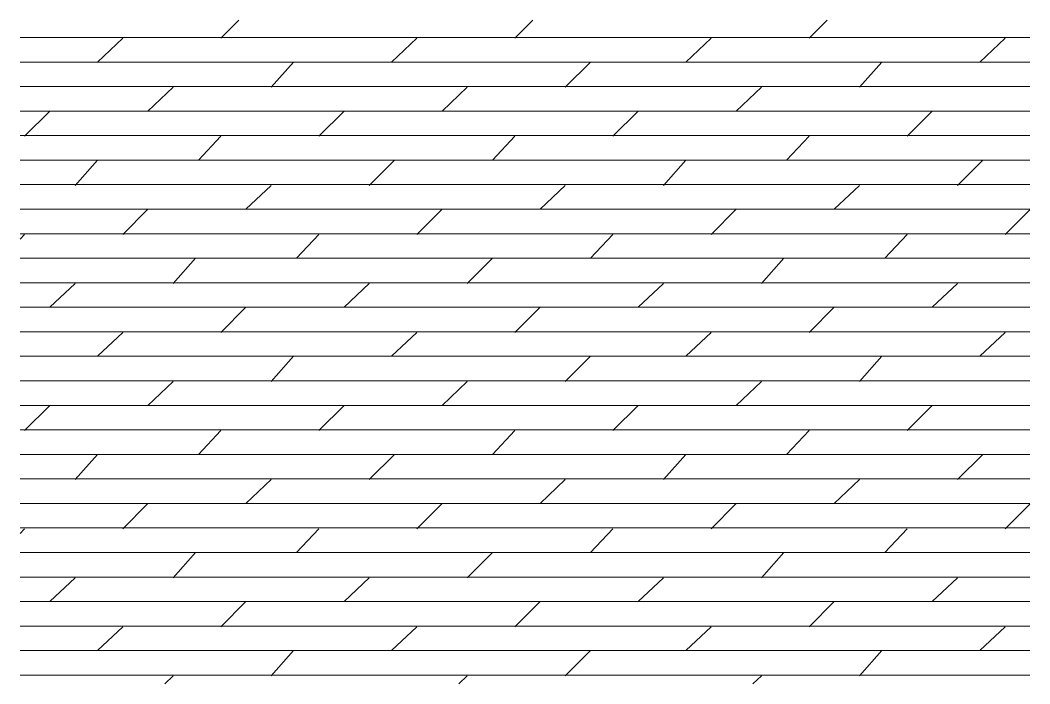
# Model space of a CAD drawing. Header units: millimetres. Extents: x 6740 to 10859, y 1264 to 3970.
import ezdxf

# ---------------------------------------------------------------- set-up
doc = ezdxf.new("R2010")
doc.units = ezdxf.units.MM
doc.layers.add('地面', color=7, linetype='Continuous', lineweight=20, true_color=0xc0c0c0)

# ---------------------------------------------------------------- blocks, each defined once
blk = doc.blocks.new('木地板')
at = {"layer": '地面', "ltscale": 74.75227}
for p, q in [((7558.7, 3896.9), (7632.3, 3970.4)), ((8758.7, 3896.9), (8832.3, 3970.4)), ((9958.7, 3896.9), (10032.3, 3970.4)), ((6740.5, 3899.8), (10859.3, 3899.8)), ((7055.8, 3799.7), (7158.7, 3896.9)), ((8255.9, 3799.7), (8358.7, 3896.9)), ((9455.9, 3799.8), (9558.7, 3896.9)), ((10655.9, 3799.7), (10758.7, 3896.9)), ((6740.5, 3799.8), (10859.3, 3799.8)), ((7764.4, 3696.9), (7855.9, 3799.7)), ((8964.4, 3696.9), (9067.3, 3799.7)), ((10164.4, 3696.9), (10255.9, 3799.7)), ((6740.5, 3699.8), (10859.3, 3699.8)), ((7261.6, 3599.8), (7364.4, 3696.9)), ((8461.6, 3599.8), (8564.4, 3696.9)), ((9661.6, 3599.8), (9764.4, 3696.9)), ((6740.5, 3599.8), (10859.3, 3599.8)), ((6740.5, 3599.8), (10859.3, 3599.8)), ((6758.7, 3496.9), (6861.6, 3599.8)), ((7958.7, 3496.9), (8061.6, 3599.8)), ((9158.7, 3496.9), (9261.6, 3599.8)), ((10358.7, 3496.9), (10461.6, 3599.8)), ((6740.5, 3499.8), (10859.3, 3499.8)), ((7467.3, 3399.8), (7558.7, 3496.9)), ((8667.3, 3399.8), (8758.7, 3496.9)), ((9867.3, 3399.8), (9958.7, 3496.9)), ((6740.5, 3399.8), (10859.3, 3399.8)), ((6964.4, 3296.9), (7055.9, 3399.8)), ((8164.4, 3296.9), (8267.3, 3399.8)), ((9364.4, 3296.9), (9455.9, 3399.8)), ((10564.4, 3296.9), (10667.3, 3399.8)), ((6740.5, 3299.8), (10859.3, 3299.8)), ((7661.6, 3199.8), (7764.4, 3296.9)), ((8861.6, 3199.8), (8964.4, 3296.9)), ((10061.6, 3199.8), (10164.4, 3296.9)), ((6740.5, 3199.8), (10859.3, 3199.8)), ((7158.7, 3096.9), (7261.6, 3199.8)), ((8358.7, 3096.9), (8461.6, 3199.8)), ((9558.7, 3096.9), (9661.6, 3199.8)), ((10758.7, 3096.9), (10859.3, 3197.5)), ((6740.5, 3099.8), (10859.3, 3099.8)), ((6740.5, 3077.5), (6758.7, 3096.9)), ((7867.3, 2999.8), (7958.7, 3096.9)), ((9067.3, 2999.8), (9158.7, 3096.9)), ((10267.3, 2999.8), (10358.7, 3096.9)), ((6740.5, 2999.8), (10859.3, 2999.8)), ((7364.4, 2897), (7455.9, 2999.8)), ((8564.4, 2897), (8667.3, 2999.8)), ((9764.4, 2897), (9855.9, 2999.8)), ((6740.5, 2899.8), (10859.3, 2899.8)), ((6861.6, 2799.8), (6964.4, 2897)), ((8061.6, 2799.8), (8164.4, 2897)), ((9261.6, 2799.8), (9364.4, 2897)), ((10461.6, 2799.8), (10564.4, 2897)), ((6740.5, 2799.8), (10859.3, 2799.8)), ((6861.6, 2799.8), (6861.6, 2799.8)), ((7558.7, 2697), (7661.6, 2799.8)), ((8758.7, 2697), (8861.6, 2799.8)), ((9261.6, 2799.8), (9261.6, 2799.8)), ((9958.7, 2697), (10061.6, 2799.8)), ((6740.5, 2699.8), (10859.3, 2699.8)), ((7055.9, 2599.8), (7158.7, 2697)), ((8255.9, 2599.8), (8358.7, 2697)), ((9455.9, 2599.8), (9558.7, 2697)), ((10655.9, 2599.8), (10758.7, 2697)), ((6740.5, 2599.8), (10859.3, 2599.8)), ((7764.4, 2497), (7855.9, 2599.8)), ((8964.4, 2497), (9067.3, 2599.8)), ((10164.4, 2497), (10255.9, 2599.8)), ((6740.5, 2499.8), (10859.3, 2499.8)), ((7261.6, 2399.8), (7364.4, 2497)), ((8461.6, 2399.8), (8564.4, 2497)), ((9661.6, 2399.9), (9764.4, 2497)), ((6740.5, 2399.8), (10859.3, 2399.8)), ((6740.5, 2399.8), (10859.3, 2399.8)), ((6758.7, 2297), (6861.6, 2399.8)), ((7958.7, 2297), (8061.6, 2399.8)), ((9158.7, 2297), (9261.6, 2399.8)), ((10358.7, 2297), (10461.6, 2399.8)), ((6740.5, 2299.9), (10859.3, 2299.9)), ((7467.3, 2199.9), (7558.7, 2297)), ((8667.3, 2199.9), (8758.7, 2297)), ((9867.3, 2199.8), (9958.7, 2297)), ((6740.5, 2199.9), (10859.3, 2199.9)), ((6964.4, 2097), (7055.9, 2199.9)), ((8164.4, 2097), (8267.3, 2199.9)), ((9364.4, 2097), (9455.9, 2199.9)), ((10564.4, 2097), (10667.3, 2199.9)), ((6740.5, 2099.9), (10859.3, 2099.9)), ((7661.6, 1999.9), (7764.4, 2097)), ((8861.6, 1999.9), (8964.4, 2097)), ((10061.6, 1999.9), (10164.5, 2097)), ((6740.5, 1999.9), (10859.3, 1999.9)), ((7158.7, 1897), (7261.6, 1999.9)), ((8358.7, 1897), (8461.6, 1999.9)), ((9558.7, 1897), (9661.6, 1999.9)), ((10758.7, 1897), (10859.3, 1997.6)), ((6740.5, 1899.9), (10859.3, 1899.9)), ((6740.5, 1877.6), (6758.7, 1897)), ((7867.3, 1799.9), (7958.7, 1897)), ((9067.3, 1799.9), (9158.7, 1897)), ((10267.3, 1799.9), (10358.7, 1897)), ((6740.5, 1799.9), (10859.3, 1799.9)), ((7364.4, 1697), (7455.9, 1799.9)), ((8564.4, 1697), (8667.3, 1799.9)), ((9764.4, 1697), (9855.9, 1799.9)), ((6740.5, 1699.9), (10859.3, 1699.9)), ((6861.6, 1599.9), (6964.4, 1697)), ((8061.6, 1599.9), (8164.4, 1697)), ((9261.6, 1599.9), (9364.5, 1697.1)), ((10461.6, 1599.9), (10564.5, 1697.1)), ((6740.5, 1599.9), (10859.3, 1599.9)), ((6861.6, 1599.8), (6861.6, 1599.8)), ((7558.7, 1497), (7661.6, 1599.9)), ((8758.7, 1497), (8861.6, 1599.9)), ((9261.6, 1599.8), (9261.6, 1599.8)), ((9958.7, 1497), (10061.6, 1599.9)), ((6740.5, 1499.9), (10859.3, 1499.9)), ((7055.9, 1399.9), (7158.7, 1497.1)), ((8255.9, 1399.9), (8358.7, 1497)), ((9455.9, 1399.9), (9558.7, 1497.1)), ((10655.9, 1399.9), (10758.7, 1497)), ((6740.5, 1399.9), (10859.3, 1399.9)), ((7764.4, 1297.1), (7855.9, 1399.9)), ((8964.4, 1297.1), (9067.3, 1399.9)), ((10164.4, 1297.1), (10255.9, 1399.9)), ((6740.5, 1299.9), (10859.3, 1299.9)), ((7329.9, 1264.4), (7364.4, 1297.1)), ((8529.9, 1264.4), (8564.4, 1297.1)), ((9729.9, 1264.4), (9764.5, 1297.1))]:
    blk.add_line(p, q, dxfattribs=at)

msp = doc.modelspace()

# ---------------------------------------------------------------- block references
msp.add_blockref('木地板', (0, 0))

doc.saveas('drawing.dxf')
